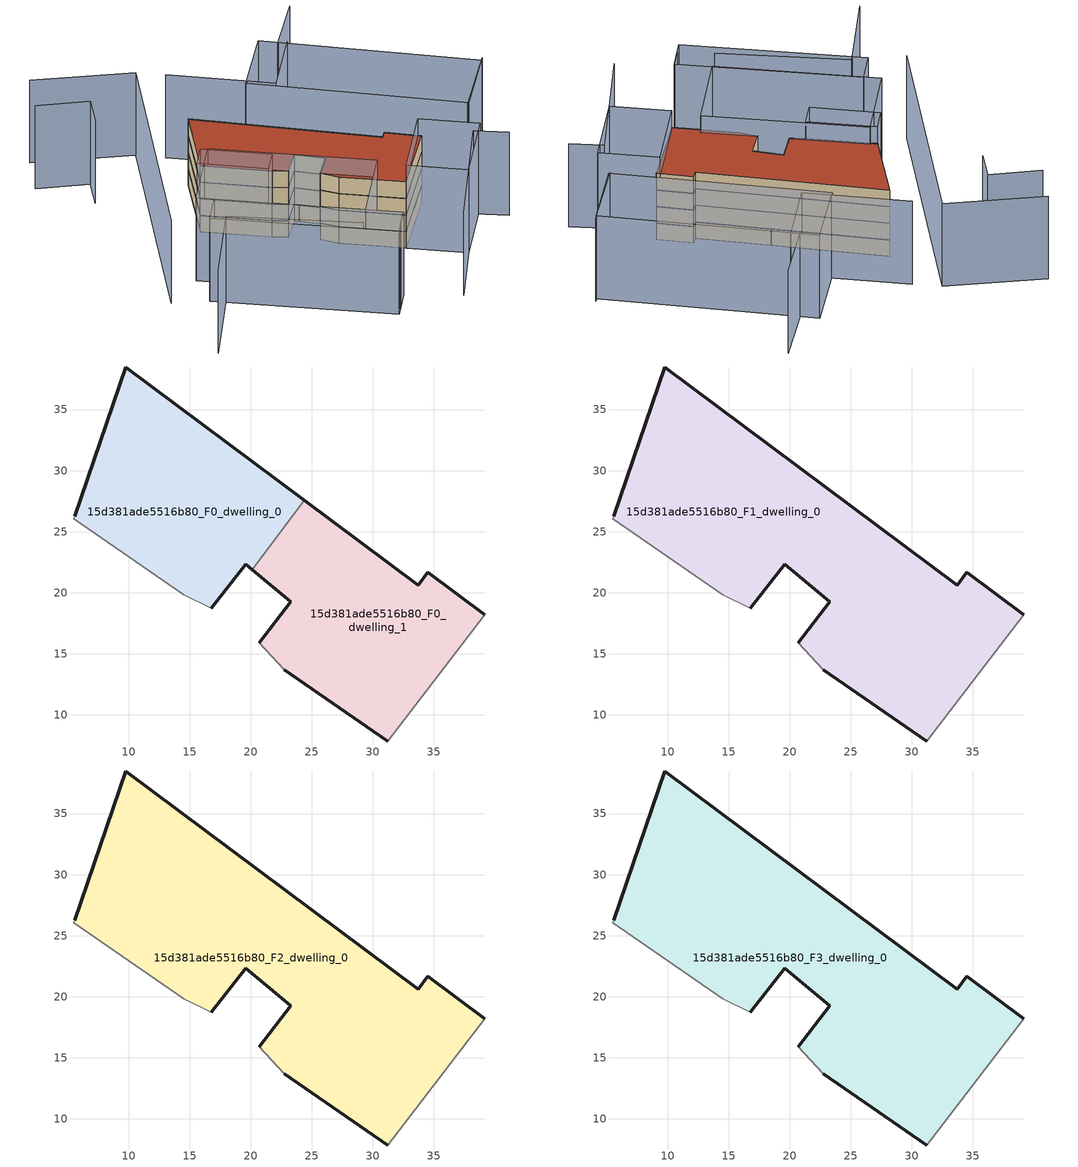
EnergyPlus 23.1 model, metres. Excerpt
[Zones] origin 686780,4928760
15d381ade5516b80_F0_dwelling_0
 floor ground (EU_floor_Construction): 20.12,21.86 24.39,27.58 9.75,38.49 5.59,26.25 5.49,26.05 14.49,19.82 16.75,18.71 19.56,22.33 z0
 wall outside (EU_wall_Construction): 5.59,26.25 9.75,38.49 24.39,27.58 / 20.12,21.86 19.56,22.33 16.75,18.71 z0:3
 wall adiabatic (EU_wall_Construction): 16.75,18.71 14.49,19.82 5.49,26.05 5.59,26.25 z0:3
 wall to 15d381ade5516b80_F0_dwelling_1 (EU_wall_Construction): 24.39,27.58 20.13,21.86 z0:3
15d381ade5516b80_F0_dwelling_1
 floor ground (EU_floor_Construction): 31.2,7.85 39.16,18.2 34.5,21.67 33.72,20.63 24.39,27.58 20.12,21.86 23.27,19.27 20.67,15.89 22.75,13.68 z0
 wall outside (EU_wall_Construction): 24.39,27.58 33.72,20.63 34.5,21.67 39.16,18.2 / 31.2,7.85 22.75,13.68 / 20.67,15.89 23.27,19.27 20.12,21.86 z0:3
 wall adiabatic (EU_wall_Construction): 39.16,18.2 31.2,7.85 / 22.75,13.68 20.67,15.89 z0:3
15d381ade5516b80_F1_dwelling_0
 floor to 15d381ade5516b80_F0_dwelling_0 (EU_floor_Construction): 20.12,21.86 24.39,27.58 9.75,38.49 5.59,26.25 5.49,26.05 14.49,19.82 16.75,18.71 19.56,22.33 z3
 floor to 15d381ade5516b80_F0_dwelling_1 (EU_floor_Construction): 31.2,7.85 39.16,18.2 34.5,21.67 33.72,20.63 24.39,27.58 20.12,21.86 23.27,19.27 20.67,15.89 22.75,13.68 z3
 wall outside (EU_wall_Construction): 5.59,26.25 9.75,38.49 33.72,20.63 34.5,21.67 39.16,18.2 / 31.2,7.85 22.75,13.68 / 20.67,15.89 23.27,19.27 19.56,22.33 16.75,18.71 z3:6
 wall adiabatic (EU_wall_Construction): 16.75,18.71 14.49,19.82 5.49,26.05 5.59,26.25 / 39.16,18.2 31.2,7.85 / 22.75,13.68 20.67,15.89 z3:6
15d381ade5516b80_F2_dwelling_0
 floor to 15d381ade5516b80_F1_dwelling_0 (EU_floor_Construction): 31.2,7.85 39.16,18.2 34.5,21.67 33.72,20.63 9.75,38.49 5.59,26.25 5.49,26.05 14.49,19.82 16.75,18.71 19.56,22.33 23.27,19.27 20.67,15.89 22.75,13.68 z6
 wall outside (EU_wall_Construction): 5.59,26.25 9.75,38.49 33.72,20.63 34.5,21.67 39.16,18.2 / 31.2,7.85 22.75,13.68 / 20.67,15.89 23.27,19.27 19.56,22.33 16.75,18.71 z6:9
 wall adiabatic (EU_wall_Construction): 16.75,18.71 14.49,19.82 5.49,26.05 5.59,26.25 / 39.16,18.2 31.2,7.85 / 22.75,13.68 20.67,15.89 z6:9
15d381ade5516b80_F3_dwelling_0
 floor to 15d381ade5516b80_F2_dwelling_0 (EU_floor_Construction): 31.2,7.85 39.16,18.2 34.5,21.67 33.72,20.63 9.75,38.49 5.59,26.25 5.49,26.05 14.49,19.82 16.75,18.71 19.56,22.33 23.27,19.27 20.67,15.89 22.75,13.68 z9
 wall outside (EU_wall_Construction): 5.59,26.25 9.75,38.49 33.72,20.63 34.5,21.67 39.16,18.2 / 31.2,7.85 22.75,13.68 / 20.67,15.89 23.27,19.27 19.56,22.33 16.75,18.71 z9:12
 wall adiabatic (EU_wall_Construction): 16.75,18.71 14.49,19.82 5.49,26.05 5.59,26.25 / 39.16,18.2 31.2,7.85 / 22.75,13.68 20.67,15.89 z9:12
 roof outside (EU_roof_Construction): 34.5,21.67 39.16,18.2 31.2,7.85 22.75,13.68 20.67,15.89 23.27,19.27 19.56,22.33 16.75,18.71 14.49,19.82 5.49,26.05 5.59,26.25 9.75,38.49 33.72,20.63 z12
shading: 22.76,-6.72 24.91,-3.49 / -7.4,-5.07 0.46,7.63 / 0.46,7.63 18.2,-3.35 / 33.08,-7.71 44.63,11.76 / 44.63,11.76 49.33,8.97 / 47.33,18.91 55.12,29.27 / -8.81,54.95 6.47,49.49 / 6.47,49.49 -7.49,10.43 / -11.29,48.23 -3.33,45.56 / -3.33,45.56 -5.03,40.47 / 30.82,46.64 24.06,37.1 / 24.06,37.1 10.25,46.89 / 35.65,55.32 29.43,47.07 / 1.01,12.79 24.95,-3.51 / 24.95,-3.51 21.9,-7.99 / 21.9,-7.99 -2.04,8.31 / -2.04,8.31 1.01,12.79 / 39.08,2.4 31.2,7.85 / 31.2,7.85 38.62,18.57 / 38.62,18.57 46.5,13.12 / 46.5,13.12 39.08,2.4 / 27.02,48.89 54.7,28.64 / 54.7,28.64 47.65,19.01 / 47.65,19.01 19.97,39.25 / 19.97,39.25 27.02,48.89 / 20.17,-0.29 -1.2,14.3 / -1.2,14.3 6.56,25.67 / 6.56,25.67 27.93,11.08 / 27.93,11.08 20.17,-0.29 / 5.49,26.05 14.49,19.82 / 14.49,19.82 12.23,16.55 / 12.23,16.55 3.23,22.78 / 3.23,22.78 5.49,26.05 z0:15
[Building]
EU S2 Campaign: North Axis=0; Terrain=City; Solar Distribution=FullExterior
[Site:Location]
Bologna: Latitude=44.5; Longitude=11.25; Time Zone=1; Elevation=37
[SizingPeriod:WeatherFileDays]
AnnualSizingPeriod: Begin Month=1; Begin Day of Month=1; End Month=12; End Day of Month=31; Day of Week for Start Day=Monday; Use Weather File Daylight Saving Period=No; Use Weather File Rain and Snow Indicators=No
[MATERIAL]
EU_InternalMass_Material: Roughness=MediumRough; Thickness=0.1; Conductivity=1; Density=1800; Specific Heat=900; Thermal Absorptance=0.9; Solar Absorptance=0.7; Visible Absorptance=0.7
[MATERIAL:NOMASS] Roughness=MediumRough; Thermal Absorptance=0.9; Solar Absorptance=0.7; Visible Absorptance=0.7
Name | Thermal Resistance
EU_wall_NoMass | 0.937881
EU_roof_NoMass | 0.548572
EU_floor_NoMass | 0.71348
[CONSTRUCTION]
EU_wall_Construction: EU_wall_NoMass
EU_roof_Construction: EU_roof_NoMass
EU_floor_Construction: EU_floor_NoMass
EU_InternalMass_Construction: EU_InternalMass_Material
[ZONE] Type=1; Multiplier=1; Ceiling Height=autocalculate; Floor Area=autocalculate; Part of Total Floor Area=Yes
Name | Volume
15d381ade5516b80_F0_dwelling_0 | 586.076
15d381ade5516b80_F1_dwelling_0 | 1172.15
15d381ade5516b80_F2_dwelling_0; 15d381ade5516b80_F3_dwelling_0 | 1172.16
15d381ade5516b80_F0_dwelling_1 | 586.074
[INTERNALMASS] Construction=EU_InternalMass_Construction
Name | Zone or ZoneList | Surface Area
15d381ade5516b80_F0_dwelling_0_EU_InternalMass | 15d381ade5516b80_F0_dwelling_0 | 195.359
15d381ade5516b80_F0_dwelling_1_EU_InternalMass | 15d381ade5516b80_F0_dwelling_1 | 195.358
15d381ade5516b80_F1_dwelling_0_EU_InternalMass | 15d381ade5516b80_F1_dwelling_0 | 390.718
15d381ade5516b80_F2_dwelling_0_EU_InternalMass | 15d381ade5516b80_F2_dwelling_0 | 390.718
15d381ade5516b80_F3_dwelling_0_EU_InternalMass | 15d381ade5516b80_F3_dwelling_0 | 390.718
[OTHEREQUIPMENT] Fuel Type=Electricity; Design Level Calculation Method=Watts/Area; Power per Zone Floor Area=1; Fraction Latent=0; Fraction Radiant=0; Fraction Lost=0; Carbon Dioxide Generation Rate=0; EndUse Subcategory=EU_Step8_InternalGains
Name | Zone or ZoneList or Space or SpaceList | Schedule
EU_Step8_InternalGain_15d381ade5516b80_F0_dwelling_0_f000 | 15d381ade5516b80_F0_dwelling_0 | EU_Step8_GainSchedule_15d381ade5516b80_F0_dwelling_0_f000
EU_Step8_InternalGain_15d381ade5516b80_F0_dwelling_1_f000 | 15d381ade5516b80_F0_dwelling_1 | EU_Step8_GainSchedule_15d381ade5516b80_F0_dwelling_1_f000
EU_Step8_InternalGain_15d381ade5516b80_F1_dwelling_0_f000 | 15d381ade5516b80_F1_dwelling_0 | EU_Step8_GainSchedule_15d381ade5516b80_F1_dwelling_0_f000
EU_Step8_InternalGain_15d381ade5516b80_F2_dwelling_0_f000 | 15d381ade5516b80_F2_dwelling_0 | EU_Step8_GainSchedule_15d381ade5516b80_F2_dwelling_0_f000
EU_Step8_InternalGain_15d381ade5516b80_F3_dwelling_0_f000 | 15d381ade5516b80_F3_dwelling_0 | EU_Step8_GainSchedule_15d381ade5516b80_F3_dwelling_0_f000
[ZONEVENTILATION:DESIGNFLOWRATE] Schedule=EU_AlwaysOn; Design Flow Rate Calculation Method=AirChanges/Hour; Air Changes per Hour=0.687892; Ventilation Type=Natural; Fan Pressure Rise=0; Fan Total Efficiency=1; Constant Term Coefficient=1; Temperature Term Coefficient=0; Velocity Term Coefficient=0; Velocity Squared Term Coefficient=0; Minimum Indoor Temperature=-100; Maximum Indoor Temperature=100; Delta Temperature=-100; Minimum Outdoor Temperature=-100; Maximum Outdoor Temperature=100; Maximum Wind Speed=40
Name | Zone or ZoneList or Space or SpaceList
EU_ConstantAir_15d381ade5516b80_F0_dwelling_0 | 15d381ade5516b80_F0_dwelling_0
EU_ConstantAir_15d381ade5516b80_F0_dwelling_1 | 15d381ade5516b80_F0_dwelling_1
EU_ConstantAir_15d381ade5516b80_F1_dwelling_0 | 15d381ade5516b80_F1_dwelling_0
EU_ConstantAir_15d381ade5516b80_F2_dwelling_0 | 15d381ade5516b80_F2_dwelling_0
EU_ConstantAir_15d381ade5516b80_F3_dwelling_0 | 15d381ade5516b80_F3_dwelling_0
[HVACTEMPLATE:THERMOSTAT] Constant Heating Setpoint=20; Constant Cooling Setpoint=50
EU_HeatOnly_15d381ade5516b80_F0_dwelling_0; EU_HeatOnly_15d381ade5516b80_F0_dwelling_1; EU_HeatOnly_15d381ade5516b80_F1_dwelling_0; EU_HeatOnly_15d381ade5516b80_F2_dwelling_0; EU_HeatOnly_15d381ade5516b80_F3_dwelling_0
[HVACTEMPLATE:ZONE:IDEALLOADSAIRSYSTEM] System Availability Schedule=EU_AlwaysOn; Maximum Heating Supply Air Temperature=50; Minimum Cooling Supply Air Temperature=13; Maximum Heating Supply Air Humidity Ratio=0.0156; Minimum Cooling Supply Air Humidity Ratio=0.0077; Heating Limit=NoLimit; Cooling Limit=NoLimit; Heating Availability Schedule=EU_AlwaysOn; Cooling Availability Schedule=EU_CoolingOff; Dehumidification Control Type=ConstantSensibleHeatRatio; Cooling Sensible Heat Ratio=0.7; Dehumidification Setpoint=60; Humidification Control Type=None; Humidification Setpoint=30; Outdoor Air Method=None; Outdoor Air Flow Rate per Person=0.00944; Outdoor Air Flow Rate per Zone Floor Area=0; Outdoor Air Flow Rate per Zone=0; Demand Controlled Ventilation Type=None; Outdoor Air Economizer Type=NoEconomizer; Heat Recovery Type=None; Sensible Heat Recovery Effectiveness=0.7; Latent Heat Recovery Effectiveness=0.65
Name | Template Thermostat
15d381ade5516b80_F0_dwelling_0 | EU_HeatOnly_15d381ade5516b80_F0_dwelling_0
15d381ade5516b80_F0_dwelling_1 | EU_HeatOnly_15d381ade5516b80_F0_dwelling_1
15d381ade5516b80_F1_dwelling_0 | EU_HeatOnly_15d381ade5516b80_F1_dwelling_0
15d381ade5516b80_F2_dwelling_0 | EU_HeatOnly_15d381ade5516b80_F2_dwelling_0
15d381ade5516b80_F3_dwelling_0 | EU_HeatOnly_15d381ade5516b80_F3_dwelling_0
[SIZING:ZONE] Zone Cooling Design Supply Air Temperature Input Method=SupplyAirTemperature; Zone Cooling Design Supply Air Temperature=13; Zone Heating Design Supply Air Temperature Input Method=SupplyAirTemperature; Zone Heating Design Supply Air Temperature=50; Zone Cooling Design Supply Air Humidity Ratio=0.008; Zone Heating Design Supply Air Humidity Ratio=0.008; Cooling Design Air Flow Method=DesignDay; Cooling Design Air Flow Rate=0; Cooling Minimum Air Flow per Zone Floor Area=0.000762; Cooling Minimum Air Flow=0; Cooling Minimum Air Flow Fraction=0.2; Heating Design Air Flow Method=DesignDay; Heating Design Air Flow Rate=0; Heating Maximum Air Flow per Zone Floor Area=0.002032; Heating Maximum Air Flow=0.141576; Heating Maximum Air Flow Fraction=0.3; Account for Dedicated Outdoor Air System=No; Dedicated Outdoor Air System Control Strategy=NeutralSupplyAir; Dedicated Outdoor Air Low Setpoint Temperature for Design=autosize; Dedicated Outdoor Air High Setpoint Temperature for Design=autosize; Zone Load Sizing Method=Sensible Load Only No Latent Load; Zone Latent Cooling Design Supply Air Humidity Ratio Input Method=HumidityRatioDifference; Zone Cooling Design Supply Air Humidity Ratio Difference=0.005; Zone Latent Heating Design Supply Air Humidity Ratio Input Method=HumidityRatioDifference; Zone Humidification Design Supply Air Humidity Ratio Difference=0.005
15d381ade5516b80_F0_dwelling_0; 15d381ade5516b80_F0_dwelling_1; 15d381ade5516b80_F1_dwelling_0; 15d381ade5516b80_F2_dwelling_0; 15d381ade5516b80_F3_dwelling_0
[SCHEDULE:CONSTANT]
Name | Hourly Value
EU_AlwaysOn | 1
EU_CoolingOff | 0
[SCHEDULE:FILE] Column Number=1; Rows to Skip at Top=0; Number of Hours of Data=8760; Column Separator=Comma; Interpolate to Timestep=No; Minutes per Item=60; Adjust Schedule for Daylight Savings=Yes
Name | File
EU_Step8_GainSchedule_15d381ade5516b80_F0_dwelling_0_f000 | ../../schedules/15d381ade5516b80/15d381ade5516b80_F0_dwelling_0_f000_gain.csv
EU_Step8_GainSchedule_15d381ade5516b80_F0_dwelling_1_f000 | ../../schedules/15d381ade5516b80/15d381ade5516b80_F0_dwelling_1_f000_gain.csv
EU_Step8_GainSchedule_15d381ade5516b80_F1_dwelling_0_f000 | ../../schedules/15d381ade5516b80/15d381ade5516b80_F1_dwelling_0_f000_gain.csv
EU_Step8_GainSchedule_15d381ade5516b80_F2_dwelling_0_f000 | ../../schedules/15d381ade5516b80/15d381ade5516b80_F2_dwelling_0_f000_gain.csv
EU_Step8_GainSchedule_15d381ade5516b80_F3_dwelling_0_f000 | ../../schedules/15d381ade5516b80/15d381ade5516b80_F3_dwelling_0_f000_gain.csv
